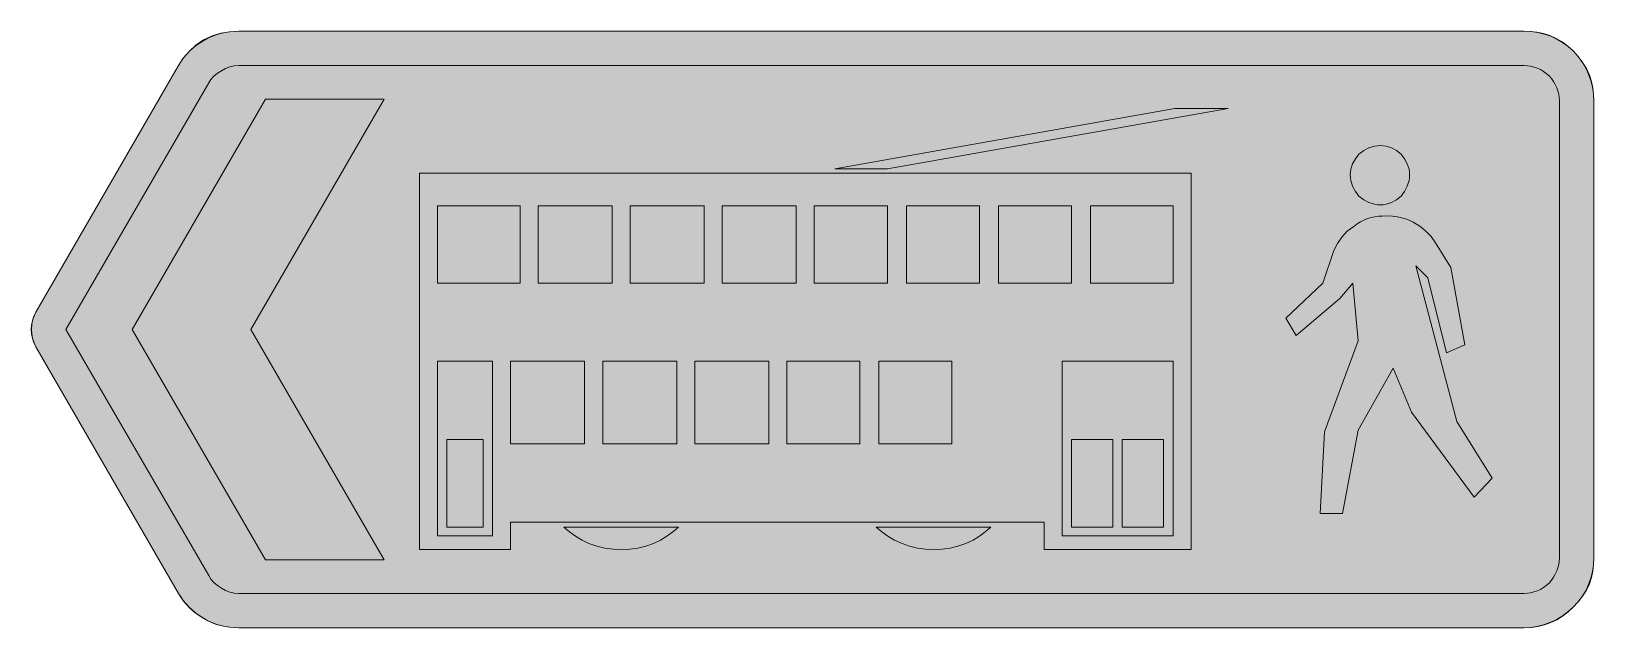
# Model space of a CAD drawing. Header units: metres. Extents: x 11 to 556, y 41 to 250.
import ezdxf

# ---------------------------------------------------------------- set-up
doc = ezdxf.new("R2010")
doc.units = ezdxf.units.M
for name, color, linetype, true_color in [('FILL_BLUE_0000FF', 7, 'Continuous', 0x0000ff), ('FILL_WHITE_FFFFFF', 7, 'Continuous', 0xffffff), ('STROKE_BLUE_0000FF', 7, 'Continuous', 0x0000ff), ('STROKE_WHITE_FFFFFF', 7, 'Continuous', 0xffffff)]:
    doc.layers.add(name, color=color, linetype=linetype, true_color=true_color)

msp = doc.modelspace()

# ---------------------------------------------------------------- hatches: boundary and pattern name
at = {"layer": 'FILL_BLUE_0000FF', "true_color": 0x0000ff}
h = msp.add_hatch(color=7, dxfattribs=at)
h.dxf.hatch_style = 1
h.paths.add_polyline_path([(532.05, 237.66), (533.19, 237.6), (534.34, 237.43), (535.49, 237.15), (536.62, 236.76), (537.73, 236.25), (538.8, 235.63), (539.81, 234.9), (540.75, 234.06), (541.59, 233.12), (542.32, 232.11), (542.94, 231.04), (543.45, 229.93), (543.84, 228.8), (544.12, 227.65), (544.29, 226.5), (544.35, 225.36), (544.35, 65.76), (544.29, 64.64), (544.12, 63.51), (543.84, 62.4), (543.45, 61.3), (542.94, 60.21), (542.32, 59.14), (541.59, 58.09), (540.75, 57.06), (539.81, 56.22), (538.8, 55.48), (537.73, 54.87), (536.62, 54.36), (535.49, 53.97), (534.34, 53.69), (533.19, 53.52), (532.05, 53.46), (83.85, 53.46), (82.28, 53.57), (80.74, 53.91), (79.25, 54.47), (77.85, 55.26), (76.39, 56.22), (75.15, 57.28), (74.14, 58.47), (73.35, 59.76), (23.55, 145.56), (73.35, 231.66), (74.14, 232.82), (75.15, 233.98), (76.39, 235.03), (77.85, 235.86), (79.25, 236.65), (80.74, 237.21), (82.28, 237.55), (83.85, 237.66), (532.05, 237.66)])
at = {"layer": 'FILL_WHITE_FFFFFF', "true_color": 0xffffff}
h = msp.add_hatch(color=7, dxfattribs=at)
h.dxf.hatch_style = 1
h.paths.add_polyline_path([(556.28, 63.51), (556.05, 61.26), (555.59, 59.01), (554.85, 56.76), (553.79, 54.57), (552.45, 52.48), (550.88, 50.52), (549.15, 48.66), (547.29, 46.97), (545.32, 45.51), (543.24, 44.27), (541.05, 43.26), (538.8, 42.47), (536.55, 41.91), (534.3, 41.57), (532.05, 41.46), (83.85, 41.46), (80.7, 41.64), (79.14, 41.87), (77.59, 42.21), (76.05, 42.66), (74.53, 43.23), (73.03, 43.93), (71.55, 44.76), (70.22, 45.6), (68.92, 46.54), (66.52, 48.66), (65.44, 49.81), (64.46, 51), (63.59, 52.22), (62.85, 53.46), (13.05, 139.56), (12.44, 140.96), (11.96, 142.45), (11.66, 143.99), (11.55, 145.56), (11.66, 147.26), (11.96, 148.78), (12.44, 150.2), (13.05, 151.56), (62.85, 237.66), (63.59, 238.98), (64.46, 240.25), (65.44, 241.46), (66.52, 242.61), (68.92, 244.75), (71.55, 246.66), (73.03, 247.39), (74.53, 248.01), (76.05, 248.53), (77.59, 248.95), (80.7, 249.49), (83.85, 249.66), (532.05, 249.66), (534.3, 249.59), (536.55, 249.36), (538.8, 248.9), (541.05, 248.16), (543.24, 247.15), (545.32, 245.91), (547.29, 244.45), (549.15, 242.76), (550.88, 240.86), (552.45, 238.78), (553.79, 236.6), (554.85, 234.36), (555.59, 232.11), (556.05, 229.86), (556.28, 227.61), (556.35, 225.36), (556.35, 65.76), (556.28, 63.51)])
h = msp.add_hatch(color=7, dxfattribs=at)
h.dxf.hatch_style = 1
h.paths.add_polyline_path([(134.55, 65.16), (93.15, 65.16), (46.65, 145.56), (93.15, 225.96), (134.55, 225.96), (88.05, 145.56), (134.55, 65.16)])
h = msp.add_hatch(color=7, dxfattribs=at)
h.dxf.hatch_style = 1
h.paths.add_polyline_path([(428.85, 222.66), (310.05, 201.66), (291.75, 201.66), (410.25, 222.66), (428.85, 222.66)])
h = msp.add_hatch(color=7, dxfattribs=at)
h.dxf.hatch_style = 1
h.paths.add_polyline_path([(471.51, 200.56), (471.67, 201.53), (472.27, 203.39), (473.22, 205.13), (474.45, 206.76), (476.13, 207.99), (477.97, 208.93), (479.93, 209.54), (480.94, 209.7), (481.95, 209.76), (482.95, 209.7), (483.92, 209.54), (485.77, 208.93), (487.52, 207.99), (489.15, 206.76), (490.38, 205.13), (491.32, 203.39), (491.93, 201.53), (492.09, 200.56), (492.15, 199.56), (492.09, 198.55), (491.93, 197.54), (491.32, 195.58), (490.38, 193.74), (489.15, 192.06), (487.52, 190.83), (485.77, 189.88), (483.92, 189.28), (482.95, 189.12), (481.95, 189.06), (480.94, 189.12), (479.93, 189.28), (477.97, 189.88), (476.13, 190.83), (474.45, 192.06), (473.22, 193.74), (472.27, 195.58), (471.67, 197.54), (471.51, 198.55), (471.45, 199.56), (471.51, 200.56)])
h = msp.add_hatch(color=7, dxfattribs=at)
h.dxf.hatch_style = 1
h.paths.add_polyline_path([(364.65, 68.76), (364.65, 78.36), (178.65, 78.36), (178.65, 68.76), (146.85, 68.76), (146.85, 200.16), (415.95, 200.16), (415.95, 68.76), (364.65, 68.76)])
h.paths.add_polyline_path([(153.15, 161.76), (181.95, 161.76), (181.95, 188.76), (153.15, 188.76), (153.15, 161.76)], flags=16)
h.paths.add_polyline_path([(188.25, 188.76), (188.25, 161.76), (214.05, 161.76), (214.05, 188.76), (188.25, 188.76)], flags=16)
h.paths.add_polyline_path([(220.35, 188.76), (220.35, 161.76), (246.15, 161.76), (246.15, 188.76), (220.35, 188.76)], flags=16)
h.paths.add_polyline_path([(278.25, 188.76), (252.45, 188.76), (252.45, 161.76), (278.25, 161.76), (278.25, 188.76)], flags=16)
h.paths.add_polyline_path([(310.05, 161.76), (310.05, 188.76), (284.55, 188.76), (284.55, 161.76), (310.05, 161.76)], flags=16)
h.paths.add_polyline_path([(316.65, 188.76), (316.65, 161.76), (342.15, 161.76), (342.15, 188.76), (316.65, 188.76)], flags=16)
h.paths.add_polyline_path([(348.75, 188.76), (348.75, 161.76), (374.25, 161.76), (374.25, 188.76), (348.75, 188.76)], flags=16)
h.paths.add_polyline_path([(409.65, 161.76), (409.65, 188.76), (380.85, 188.76), (380.85, 161.76), (409.65, 161.76)], flags=16)
h.paths.add_polyline_path([(409.65, 73.56), (409.65, 134.46), (370.95, 134.46), (370.95, 73.56), (409.65, 73.56)], flags=16)
h.paths.add_polyline_path([(307.05, 134.46), (307.05, 105.66), (332.55, 105.66), (332.55, 134.46), (307.05, 134.46)], flags=16)
h.paths.add_polyline_path([(274.95, 134.46), (274.95, 105.66), (300.45, 105.66), (300.45, 134.46), (274.95, 134.46)], flags=16)
h.paths.add_polyline_path([(268.65, 134.46), (242.85, 134.46), (242.85, 105.66), (268.65, 105.66), (268.65, 134.46)], flags=16)
h.paths.add_polyline_path([(236.55, 105.66), (236.55, 134.46), (210.75, 134.46), (210.75, 105.66), (236.55, 105.66)], flags=16)
h.paths.add_polyline_path([(153.15, 134.46), (153.15, 73.56), (172.35, 73.56), (172.35, 134.46), (153.15, 134.46)], flags=16)
h.paths.add_polyline_path([(178.65, 134.46), (178.65, 105.66), (204.45, 105.66), (204.45, 134.46), (178.65, 134.46)], flags=16)
h = msp.add_hatch(color=7, dxfattribs=at)
h.dxf.hatch_style = 1
h.paths.add_polyline_path([(460.95, 81.36), (462.45, 109.86), (474.15, 141.66), (472.35, 161.76), (467.85, 156.36), (452.55, 143.46), (448.95, 149.46), (461.85, 161.76), (465.75, 173.16), (467, 175.57), (468.52, 177.81), (469.41, 178.85), (470.39, 179.83), (471.47, 180.73), (472.65, 181.56), (473.8, 182.4), (475, 183.13), (476.23, 183.75), (477.49, 184.26), (478.76, 184.65), (480.03, 184.93), (481.3, 185.1), (482.55, 185.16), (485.25, 185.21), (487.95, 184.9), (490.65, 184.19), (492, 183.68), (493.35, 183.06), (495.71, 181.6), (497.81, 179.91), (499.64, 178), (501.15, 175.86), (506.55, 167.16), (511.35, 140.16), (505.05, 137.46), (498.45, 163.56), (494.25, 167.76), (508.65, 113.46), (520.95, 93.66), (514.65, 87.06), (492.75, 116.76), (486.45, 132.06), (474.15, 110.46), (468.75, 81.36), (460.95, 81.36)])
h = msp.add_hatch(color=7, dxfattribs=at)
h.dxf.hatch_style = 1
h.paths.add_polyline_path([(156.45, 107.16), (169.05, 107.16), (169.05, 76.56), (156.45, 76.56), (156.45, 107.16)])
h = msp.add_hatch(color=7, dxfattribs=at)
h.dxf.hatch_style = 1
h.paths.add_polyline_path([(388.65, 107.16), (388.65, 76.56), (374.25, 76.56), (374.25, 107.16), (388.65, 107.16)])
h = msp.add_hatch(color=7, dxfattribs=at)
h.dxf.hatch_style = 1
h.paths.add_polyline_path([(406.35, 76.56), (391.95, 76.56), (391.95, 107.16), (406.35, 107.16), (406.35, 76.56)])
h = msp.add_hatch(color=7, dxfattribs=at)
h.dxf.hatch_style = 1
h.paths.add_polyline_path([(237.15, 76.56), (235.24, 74.99), (233.14, 73.48), (230.86, 72.09), (228.45, 70.86), (225.75, 69.9), (223.01, 69.25), (220.22, 68.88), (217.35, 68.76), (214.43, 68.88), (211.54, 69.25), (208.7, 69.9), (205.95, 70.86), (203.54, 72.09), (201.26, 73.48), (199.16, 74.99), (197.25, 76.56), (237.15, 76.56)])
h = msp.add_hatch(color=7, dxfattribs=at)
h.dxf.hatch_style = 1
h.paths.add_polyline_path([(346.05, 76.56), (344.18, 74.99), (342.15, 73.48), (339.89, 72.09), (337.35, 70.86), (334.65, 69.9), (331.91, 69.25), (329.12, 68.88), (326.25, 68.76), (323.33, 68.88), (320.48, 69.25), (317.73, 69.9), (315.15, 70.86), (312.56, 72.09), (310.2, 73.48), (308.06, 74.99), (306.15, 76.56), (346.05, 76.56)])

# ---------------------------------------------------------------- linework, layer by layer
at = {"layer": 'FILL_BLUE_0000FF', "lineweight": 0, "true_color": 0x0000ff}
msp.add_lwpolyline([(532.05, 237.66), (533.19, 237.6), (534.34, 237.43), (535.49, 237.15), (536.62, 236.76), (537.73, 236.25), (538.8, 235.63), (539.81, 234.9), (540.75, 234.06), (541.59, 233.12), (542.32, 232.11), (542.94, 231.04), (543.45, 229.93), (543.84, 228.8), (544.12, 227.65), (544.29, 226.5), (544.35, 225.36), (544.35, 65.76), (544.29, 64.64), (544.12, 63.51), (543.84, 62.4), (543.45, 61.3), (542.94, 60.21), (542.32, 59.14), (541.59, 58.09), (540.75, 57.06), (539.81, 56.22), (538.8, 55.48), (537.73, 54.87), (536.62, 54.36), (535.49, 53.97), (534.34, 53.69), (533.19, 53.52), (532.05, 53.46), (83.85, 53.46), (82.28, 53.57), (80.74, 53.91), (79.25, 54.47), (77.85, 55.26), (76.39, 56.22), (75.15, 57.28), (74.14, 58.47), (73.35, 59.76), (23.55, 145.56), (73.35, 231.66), (74.14, 232.82), (75.15, 233.98), (76.39, 235.03), (77.85, 235.86), (79.25, 236.65), (80.74, 237.21), (82.28, 237.55), (83.85, 237.66)], close=True, dxfattribs=at)
at = {"layer": 'FILL_WHITE_FFFFFF', "lineweight": 0, "true_color": 0xffffff}
for points in [[(556.28, 63.51), (556.05, 61.26), (555.59, 59.01), (554.85, 56.76), (553.79, 54.57), (552.45, 52.48), (550.88, 50.52), (549.15, 48.66), (547.29, 46.97), (545.32, 45.51), (543.24, 44.27), (541.05, 43.26), (538.8, 42.47), (536.55, 41.91), (534.3, 41.57), (532.05, 41.46), (83.85, 41.46), (80.7, 41.64), (79.14, 41.87), (77.59, 42.21), (76.05, 42.66), (74.53, 43.23), (73.03, 43.93), (71.55, 44.76), (70.22, 45.6), (68.92, 46.54), (66.52, 48.66), (65.44, 49.81), (64.46, 51), (63.59, 52.22), (62.85, 53.46), (13.05, 139.56), (12.44, 140.96), (11.96, 142.45), (11.66, 143.99), (11.55, 145.56), (11.66, 147.26), (11.96, 148.78), (12.44, 150.2), (13.05, 151.56), (62.85, 237.66), (63.59, 238.98), (64.46, 240.25), (65.44, 241.46), (66.52, 242.61), (68.92, 244.75), (71.55, 246.66), (73.03, 247.39), (74.53, 248.01), (76.05, 248.53), (77.59, 248.95), (80.7, 249.49), (83.85, 249.66), (532.05, 249.66), (534.3, 249.59), (536.55, 249.36), (538.8, 248.9), (541.05, 248.16), (543.24, 247.15), (545.32, 245.91), (547.29, 244.45), (549.15, 242.76), (550.88, 240.86), (552.45, 238.78), (553.79, 236.6), (554.85, 234.36), (555.59, 232.11), (556.05, 229.86), (556.28, 227.61), (556.35, 225.36), (556.35, 65.76)], [(428.85, 222.66), (310.05, 201.66), (291.75, 201.66), (410.25, 222.66)], [(471.51, 200.56), (471.67, 201.53), (472.27, 203.39), (473.22, 205.13), (474.45, 206.76), (476.13, 207.99), (477.97, 208.93), (479.93, 209.54), (480.94, 209.7), (481.95, 209.76), (482.95, 209.7), (483.92, 209.54), (485.77, 208.93), (487.52, 207.99), (489.15, 206.76), (490.38, 205.13), (491.32, 203.39), (491.93, 201.53), (492.09, 200.56), (492.15, 199.56), (492.09, 198.55), (491.93, 197.54), (491.32, 195.58), (490.38, 193.74), (489.15, 192.06), (487.52, 190.83), (485.77, 189.88), (483.92, 189.28), (482.95, 189.12), (481.95, 189.06), (480.94, 189.12), (479.93, 189.28), (477.97, 189.88), (476.13, 190.83), (474.45, 192.06), (473.22, 193.74), (472.27, 195.58), (471.67, 197.54), (471.51, 198.55), (471.45, 199.56)], [(460.95, 81.36), (462.45, 109.86), (474.15, 141.66), (472.35, 161.76), (467.85, 156.36), (452.55, 143.46), (448.95, 149.46), (461.85, 161.76), (465.75, 173.16), (467, 175.57), (468.52, 177.81), (469.41, 178.85), (470.39, 179.83), (471.47, 180.73), (472.65, 181.56), (473.8, 182.4), (475, 183.13), (476.23, 183.75), (477.49, 184.26), (478.76, 184.65), (480.03, 184.93), (481.3, 185.1), (482.55, 185.16), (485.25, 185.21), (487.95, 184.9), (490.65, 184.19), (492, 183.68), (493.35, 183.06), (495.71, 181.6), (497.81, 179.91), (499.64, 178), (501.15, 175.86), (506.55, 167.16), (511.35, 140.16), (505.05, 137.46), (498.45, 163.56), (494.25, 167.76), (508.65, 113.46), (520.95, 93.66), (514.65, 87.06), (492.75, 116.76), (486.45, 132.06), (474.15, 110.46), (468.75, 81.36)], [(156.45, 107.16), (169.05, 107.16), (169.05, 76.56), (156.45, 76.56)], [(388.65, 107.16), (388.65, 76.56), (374.25, 76.56), (374.25, 107.16)], [(406.35, 76.56), (391.95, 76.56), (391.95, 107.16), (406.35, 107.16)], [(237.15, 76.56), (235.24, 74.99), (233.14, 73.48), (230.86, 72.09), (228.45, 70.86), (225.75, 69.9), (223.01, 69.25), (220.22, 68.88), (217.35, 68.76), (214.43, 68.88), (211.54, 69.25), (208.7, 69.9), (205.95, 70.86), (203.54, 72.09), (201.26, 73.48), (199.16, 74.99), (197.25, 76.56)], [(346.05, 76.56), (344.18, 74.99), (342.15, 73.48), (339.89, 72.09), (337.35, 70.86), (334.65, 69.9), (331.91, 69.25), (329.12, 68.88), (326.25, 68.76), (323.33, 68.88), (320.48, 69.25), (317.73, 69.9), (315.15, 70.86), (312.56, 72.09), (310.2, 73.48), (308.06, 74.99), (306.15, 76.56)]]:
    msp.add_lwpolyline(points, close=True, dxfattribs=at)
at = {"layer": 'FILL_WHITE_FFFFFF', "lineweight": 0, "true_color": 0x0000ff}
for points in [[(134.55, 65.16), (93.15, 65.16), (46.65, 145.56), (93.15, 225.96), (134.55, 225.96), (88.05, 145.56)], [(364.65, 68.76), (364.65, 78.36), (178.65, 78.36), (178.65, 68.76), (146.85, 68.76), (146.85, 200.16), (415.95, 200.16), (415.95, 68.76)], [(153.15, 161.76), (181.95, 161.76), (181.95, 188.76), (153.15, 188.76)], [(188.25, 188.76), (188.25, 161.76), (214.05, 161.76), (214.05, 188.76)], [(220.35, 188.76), (220.35, 161.76), (246.15, 161.76), (246.15, 188.76)], [(278.25, 188.76), (252.45, 188.76), (252.45, 161.76), (278.25, 161.76)], [(310.05, 161.76), (310.05, 188.76), (284.55, 188.76), (284.55, 161.76)], [(316.65, 188.76), (316.65, 161.76), (342.15, 161.76), (342.15, 188.76)], [(348.75, 188.76), (348.75, 161.76), (374.25, 161.76), (374.25, 188.76)], [(409.65, 161.76), (409.65, 188.76), (380.85, 188.76), (380.85, 161.76)], [(153.15, 134.46), (153.15, 73.56), (172.35, 73.56), (172.35, 134.46)], [(178.65, 134.46), (178.65, 105.66), (204.45, 105.66), (204.45, 134.46)], [(236.55, 105.66), (236.55, 134.46), (210.75, 134.46), (210.75, 105.66)], [(268.65, 134.46), (242.85, 134.46), (242.85, 105.66), (268.65, 105.66)], [(274.95, 134.46), (274.95, 105.66), (300.45, 105.66), (300.45, 134.46)], [(307.05, 134.46), (307.05, 105.66), (332.55, 105.66), (332.55, 134.46)], [(409.65, 73.56), (409.65, 134.46), (370.95, 134.46), (370.95, 73.56)]]:
    msp.add_lwpolyline(points, close=True, dxfattribs=at)
at = {"layer": 'STROKE_BLUE_0000FF', "lineweight": 0, "true_color": 0x0000ff}
msp.add_lwpolyline([(13.05, 139.56), (62.85, 53.46), (63.68, 52.09), (64.6, 50.79), (65.6, 49.57), (66.68, 48.42), (67.83, 47.35), (69.05, 46.37), (70.33, 45.46), (71.66, 44.65), (73.05, 43.92), (74.49, 43.28), (75.97, 42.73), (77.49, 42.28), (79.04, 41.92), (80.62, 41.67), (82.23, 41.51), (83.85, 41.46), (532.05, 41.46), (534.5, 41.57), (536.87, 41.91), (539.17, 42.47), (541.39, 43.26), (543.5, 44.27), (545.51, 45.51), (547.39, 46.97), (549.15, 48.66), (550.84, 50.43), (552.3, 52.34), (553.54, 54.39), (554.55, 56.53), (555.34, 58.77), (555.9, 61.06), (556.24, 63.4), (556.35, 65.76), (556.35, 225.36), (556.24, 227.81), (555.9, 230.19), (555.34, 232.5), (554.55, 234.73), (553.54, 236.89), (552.3, 238.94), (550.84, 240.9), (549.15, 242.76), (547.39, 244.35), (545.51, 245.74), (543.5, 246.92), (541.39, 247.9), (539.17, 248.66), (536.87, 249.21), (534.5, 249.55), (532.05, 249.66), (83.85, 249.66), (82.23, 249.61), (80.62, 249.45), (79.04, 249.2), (77.49, 248.84), (75.97, 248.39), (74.49, 247.84), (73.05, 247.2), (71.66, 246.47), (70.33, 245.66), (69.05, 244.75), (67.83, 243.77), (66.68, 242.7), (65.6, 241.55), (64.6, 240.33), (63.68, 239.03), (62.85, 237.66), (13.05, 151.56), (12.36, 150.16), (11.87, 148.67), (11.57, 147.13), (11.47, 145.56), (11.57, 143.99), (11.87, 142.45), (12.36, 140.96), (13.05, 139.56)], dxfattribs=at)
at = {"layer": 'STROKE_WHITE_FFFFFF', "lineweight": 0, "true_color": 0xffffff}
msp.add_lwpolyline([(364.65, 68.76), (364.95, 68.76)], dxfattribs=at)

doc.saveas('drawing.dxf')
